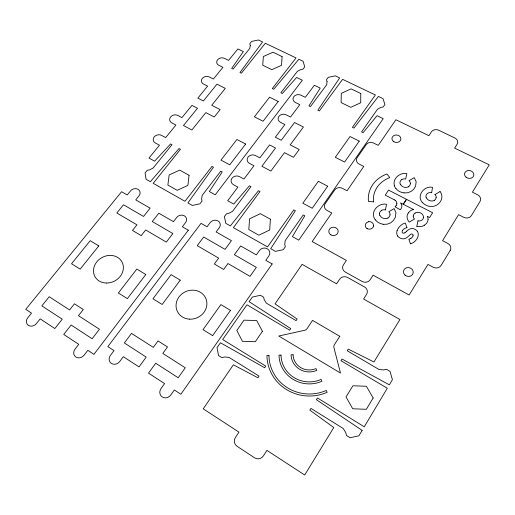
<?xml version="1.0" encoding="UTF-8"?>
<svg xmlns="http://www.w3.org/2000/svg" width="515" height="515" viewBox="0 0 515 515"><rect width="100%" height="100%" fill="white"/><g stroke="black" fill="none" stroke-linecap="round" stroke-linejoin="round"><path stroke-width="0.77" d="M413.049 235.329L413.043 235.052A1.242 1.088 10.5 0 0 412.663 234.364L412.502 234.248A1.809 1.59 10.5 0 0 412.225 234.093L412.032 234.022A1.159 1.024 10.5 0 0 411.376 233.99L410.622 234.376A18.308 16.145 12.5 0 0 409.367 235.432L408.723 236.018A15.341 13.487 8.4 0 1 406.998 237.447A8.42 7.416 9.2 0 1 404.938 238.516A5.794 5.105 9.5 0 1 402.621 238.825A5.42 4.777 9.5 0 1 400.136 238.059A6.656 5.865 9.4 0 1 397.612 236.005M431.654 192.764L432.523 187.409C424.579 185.233 416.069 195.713 422.3 202.427M416.79 226.388L417.993 220.845M385.445 209.933L386.507 204.294C380.076 202.781 371.927 209.167 373.658 216.39A10.454 9.154 6.3 0 0 375.338 219.905M427.405 216.455L429.645 217.491L432.639 212.747L388.555 190.119L385.233 195.121L394.413 199.859M413.661 209.644L400.651 202.916A6.83 5.935 7.1 0 1 401.835 205.755A5.903 5.131 7.1 0 1 401.056 208.723L400.67 209.283A3.457 3.006 7.4 0 1 400.219 209.747L395.089 206.792A5.311 4.616 6.5 0 0 395.7 206.161L396.119 205.582M406.734 231.209L406.914 231.048A15.682 13.808 11.6 0 1 408.62 229.671A6.174 5.427 10.5 0 1 412.554 228.518A5.414 4.757 10.4 0 1 414.942 229.317A6.27 5.511 10.5 0 1 417.382 231.299M404.957 232.703L403.966 233.198A1.345 1.185 9.4 0 1 403.123 233.128L402.473 232.722A1.313 1.159 9.4 0 1 402.106 231.988L402.106 231.802A3.702 3.257 9.7 0 1 402.543 230.398M434.969 194.567L440.022 191.567M373.594 201.867L368.463 201.474A32.11 27.778 7.2 0 1 386.932 173.967L389.797 177.617A28.274 24.456 7.4 0 0 373.542 201.874M404.063 192.925L407.758 192.745L411.047 191.451L413.745 189.192L415.579 186.224L416.159 181.679L414.26 177.63L409.026 180.694A4.835 4.133 7 0 1 410.404 183.733M383.508 224.347L387.267 224.167L390.627 222.834L393.396 220.497L395.295 217.42L395.945 212.708L394.136 208.588L388.793 211.749A4.886 4.281 6.4 0 1 390.067 214.826M406.959 227.694L405.311 223.059A10.429 9.167 10 0 0 401.365 224.991A14.523 12.778 10.4 0 0 397.071 230.778M410.429 243.795L408.859 239.205A7.583 6.669 9.8 0 0 410.938 238.348M394.265 185.284C392.61 178.293 400.219 172.145 406.856 173.607L405.678 179.008A4.938 4.229 6.9 0 0 401.822 179.542M413.094 235.336A4.796 4.223 10.1 0 1 410.899 238.284M397.657 235.979A6.45 5.684 9.5 0 1 396.762 233.456A8.806 7.757 9.7 0 1 397.11 230.791M406.953 227.682A7.616 6.701 10.1 0 0 404.475 228.615A6.225 5.478 10 0 0 402.55 230.398M406.728 231.203A21.257 18.63 7.2 0 1 404.964 232.716M417.337 231.325A6.676 5.865 10.4 0 1 418.231 233.81A9.013 7.931 10.2 0 1 417.987 236.436A11.813 10.403 9.9 0 1 416.912 238.883A14.433 12.701 9.5 0 1 414.118 241.966A9.837 8.665 10.1 0 1 410.436 243.82M367.691 228.808A4.764 4.21 5.2 0 1 366.944 228.409M366.938 228.409A3.895 3.444 5.2 0 1 365.438 226.516A4.384 3.875 5.2 0 1 368.38 221.836M368.341 221.688A4.12 3.644 5.2 0 1 373.414 226.014M373.491 226.027A4.236 3.747 5.2 0 1 370.253 229.059A3.927 3.476 5.2 0 1 367.684 228.815M396.853 203.644A5.021 4.358 6.6 0 1 396.093 205.569M396.795 203.637A4.732 4.114 6.6 0 0 396.466 201.886A4.596 3.991 6.6 0 0 395.559 200.696M394.426 199.852A5.266 4.577 6.6 0 1 395.539 200.702M440.061 191.548A10.21 8.742 9.9 0 1 441.793 198.056C440.924 203.367 435.42 207.204 430.134 206.438A11.021 9.444 9.9 0 1 422.358 202.395M431.48 192.726A5.227 4.474 9.9 0 0 429.471 192.661A4.481 3.837 9.8 0 0 427.746 193.28A4.674 4.004 9.9 0 0 425.95 196.247A4.487 3.843 9.8 0 0 426.246 197.876M434.364 200.419A5.375 4.603 9.9 0 1 426.426 197.824M436.115 197.387A4.674 4.004 10 0 1 434.3 200.341M434.975 194.561A4.706 4.036 10 0 1 436.186 197.387M383.514 224.289A11.33 9.92 6.4 0 1 375.403 219.866M381.409 210.448A5.015 4.39 6.3 0 1 385.317 209.92M379.478 213.603A4.835 4.229 6.3 0 1 381.454 210.513M379.729 215.322A4.661 4.081 6.3 0 1 379.433 213.603M387.969 218.07A5.575 4.88 6.4 0 1 379.909 215.27M389.99 214.819A4.835 4.236 6.4 0 1 387.911 217.987M423.517 217.253A4.661 4.049 10 0 1 421.573 220.304A4.564 3.966 10 0 1 419.757 220.948A5.034 4.378 10 0 1 417.993 220.838M415.154 213.062A5.292 4.603 10 0 1 420.652 212.985A5.292 4.603 10 0 1 423.465 217.253M413.294 216.01A4.654 4.043 9.9 0 1 415.135 213.03M413.21 216.004A4.79 4.165 9.9 0 0 414.504 218.972L409.258 222.107A9.869 8.581 9.8 0 1 407.062 216.371A9.135 7.95 9.8 0 1 408.305 212.953M408.427 213.004A7.545 6.56 9.6 0 1 413.635 209.541M427.437 216.442A8.401 7.307 10.2 0 1 428.029 219.358M428.068 219.358A8.749 7.609 10.2 0 1 424.296 225.209M424.373 225.313A9.141 7.95 10.1 0 1 420.646 226.581A10.673 9.276 10 0 1 416.97 226.413M404.069 192.868A11.163 9.553 6.9 0 1 396.029 188.632M395.964 188.664A10.3 8.819 6.9 0 1 394.245 185.291M401.867 179.6A4.764 4.075 6.9 0 0 399.962 182.587A4.59 3.927 6.8 0 0 400.232 184.235M408.376 186.861A5.491 4.693 6.9 0 1 400.406 184.19M410.32 183.726A4.764 4.075 7 0 1 408.318 186.791M360.777 93.505L360.712 102.749L350.837 107.326L341.104 102.588L341.284 93.363L351.082 88.863L360.777 93.505M282.085 56.586L281.551 65.308L271.83 69.66L262.721 65.218L263.358 56.515L273.002 52.227L282.085 56.586M270.381 219.21L269.712 229.993L258.878 235.207L248.803 229.548L249.608 218.798L260.345 213.674L270.381 219.21M327.044 81.595L326.722 84.692L310.448 106.579L308.974 105.852L320.214 88.091L314.375 85.258L305.305 97.341L300.934 95.191A5.169 4.242 -4.3 0 0 293.82 96.691A5.169 4.242 -4.3 0 0 295.423 102.498L299.801 104.674L290.512 117.04L286.121 114.832A5.227 4.345 -5.6 0 0 278.918 116.358A5.227 4.345 -5.6 0 0 280.475 122.313L284.879 124.553L275.37 137.215L281.287 140.267L294.529 122.512L303.412 126.999L290.215 144.87L299.215 149.511L293.486 157.333L284.473 152.646L270.864 171.057L261.877 166.287L275.525 147.992L269.596 144.908L259.856 157.88L255.414 155.53A5.35 4.558 -8.8 0 0 248.03 157.107A5.35 4.558 -8.8 0 0 249.492 163.384L253.947 165.753L243.968 179.046L239.501 176.632A5.42 4.667 -10.8 0 0 232.02 178.235A5.42 4.667 -10.8 0 0 233.437 184.673L237.904 187.119L227.682 200.734L233.701 204.069L249.447 185.793L250.947 186.604L232.593 211.285L229.014 213.229L226.465 213.776L224.379 216.564L225.789 223.336L230.353 225.918L258.491 190.698L260.004 191.516L233.404 227.636L267.536 246.91L293.827 209.869L295.391 210.712L270.69 248.687L275.441 251.372L283.282 249.666L285.323 246.749L284.75 244.406L285.201 240.621L303.226 214.967L304.796 215.817L292.417 236.61L298.764 240.132L383.212 118.656L377.077 115.675L363.12 132.658L361.582 131.892L377.521 109.206L380.791 107.455L383.192 106.946L384.924 104.468L382.948 98.584L378.403 96.414L353.921 128.1L352.395 127.347L375.377 94.972L342.604 79.342L319.313 110.97L317.832 110.236L339.668 77.939L335.278 75.847L328.248 77.321L326.471 79.703L327.044 81.595M189.057 175.274L187.891 185.394L177.25 190.331L167.871 185.059L169.158 174.958L179.709 170.105L189.057 175.274M250.264 45.442L249.801 48.371L233.063 69.094L231.686 68.411L243.376 51.603L237.904 48.944L228.583 60.384L224.495 58.369A5.002 3.978 -9.7 0 0 217.581 59.811A5.002 3.978 -9.7 0 0 218.83 65.289L222.931 67.33L213.397 79.027L209.283 76.96A5.06 4.062 -11.1 0 0 202.286 78.422A5.06 4.062 -11.1 0 0 203.489 84.035L207.609 86.134L197.857 98.108L203.386 100.959L216.982 84.177L225.293 88.38L211.736 105.266L220.143 109.605L214.259 116.995L205.839 112.611L191.876 129.999L183.482 125.531L197.477 108.253L191.934 105.369L181.95 117.626L177.804 115.431A5.189 4.249 -14.3 0 0 170.632 116.944A5.189 4.249 -14.3 0 0 171.733 122.847L175.892 125.061L165.669 137.608L161.504 135.355A5.259 4.339 -16.2 0 0 154.243 136.887A5.259 4.339 -16.2 0 0 155.292 142.945L159.463 145.224L149.002 158.066L154.616 161.182L170.6 143.936L172.004 144.696L153.206 167.967L149.678 169.802L147.206 170.33L145.076 172.956L146.106 179.317L150.354 181.718L179.04 148.52L180.456 149.286L153.2 183.327L184.988 201.281L212 166.409L213.455 167.201L187.917 202.942L192.34 205.44L199.929 203.811L202.035 201.069L201.603 198.874L202.221 195.32L220.755 171.167L222.222 171.959L209.328 191.529L215.238 194.805L302.344 80.237L296.608 77.45L282.342 93.498L280.9 92.79L297.367 71.34L300.599 69.673L302.923 69.19L304.719 66.847L303.123 61.304L298.861 59.27L273.742 89.243L272.319 88.535L296.035 57.918L265.334 43.266L241.368 73.201L239.977 72.518L262.586 41.953L258.472 39.983L251.635 41.4L249.814 43.659L250.264 45.442M362.129 430.385L358.904 435.78L350.155 437.763L346.492 435.478L345.758 432.542L343.202 428.48L310.944 408.401L309.843 410.146L333.778 427.534L304.693 475.017L266.925 450.374L263.435 455.846A6.495 6.322 -67.1 0 1 254.616 457.841L237.093 446.293A6.444 6.232 -57.4 0 1 235.426 437.48L238.954 432.124L203.245 408.833L233.359 364.82L257.938 377.785L259.058 376.105L229.008 357.397L224.585 356.985L221.804 357.603L218.527 355.556L217.034 347.612L220.433 342.758L264.639 367.742L265.746 366.081L222.68 339.533L246.968 304.783L289.688 330.192L290.75 328.589L249.131 301.687L252.363 297.058L260.416 295.295L263.654 297.2L264.208 299.691L266.39 303.155L296.061 320.633L297.116 319.049L275.042 303.889L302.093 264.356L336.604 283.81L339.617 279.239A5.845 5.369 4.7 0 1 347.606 277.488L364.427 286.887A5.903 5.427 8.3 0 1 366.564 294.361L363.59 299.022L399.943 319.512L373.942 361.961L348.275 349.138L347.239 350.779L379.027 369.513L383.636 369.937L386.45 369.306L390.042 371.418L392.411 379.697L389.353 384.821L342.031 359.045L340.988 360.706L387.299 388.252L364.266 426.806L317.504 397.979L316.416 399.711L362.129 430.385M373.169 397.966L366.345 409.303L352.698 408.775L346.041 396.949L352.923 385.774L366.403 386.263L373.169 397.966M450.187 250.502L441.091 265.457A5.923 5.24 15.1 0 1 433.128 267.208L427.946 264.433L409.116 295.018L373.111 275.152L370.182 279.709A5.858 5.337 7.7 0 1 362.174 281.467L345.423 272.145A5.8 5.279 4.5 0 1 343.415 264.877L346.376 260.403L312.167 241.535L331.795 212.978L327.025 210.423A5.562 4.893 -0.3 0 1 325.171 203.702L334.75 189.919A5.523 4.809 0.5 0 1 342.314 188.29L347.059 190.769L363.777 166.435L359.071 164.04A5.44 4.622 2 0 1 357.133 157.693L366.216 144.606A5.401 4.551 2.5 0 1 373.581 143.041L378.261 145.365L395.874 119.738L428.879 135.683L431.435 131.814A5.44 4.487 7.3 0 1 438.761 130.256L454.809 137.949A5.491 4.532 8.8 0 1 457.153 144.187L454.629 148.12L489.25 164.845L472.422 192.179L477.495 194.702A5.742 4.854 13.5 0 1 480.025 201.436L471.418 215.592A5.781 4.938 13.8 0 1 463.68 217.272L458.575 214.678L442.565 240.679L447.715 243.363A5.877 5.15 14.7 0 1 450.187 250.502M339.771 336.308L334.402 344.715A4.043 3.85 9.6 0 0 333.939 347.625L340.473 373.04L278.77 336.018L304.623 330.302A3.972 3.76 -2.3 0 0 307.101 328.622L312.528 320.375L339.771 336.308M406.477 199.318L403.297 204.217L406.477 199.318M262.431 331.274L255.311 341.728L242.43 341.31L236.823 330.476L243.981 320.163L256.708 320.549L262.431 331.274M272.165 263.931L180.868 394.233L174.328 389.964L170.735 395.056A6.264 5.8 -41.4 0 1 162.238 396.956A6.264 5.8 -41.4 0 1 160.976 388.658L164.581 383.604L148.526 373.13L155.704 363.23L178.203 377.759L185.271 367.781L162.811 353.425L167.51 346.943L158.034 340.93L153.328 347.361L131.505 333.411L124.34 342.977L146.202 357.095L139.005 366.925L123.317 356.689L119.68 361.582A6.154 5.511 -37.9 0 1 111.362 363.423A6.154 5.511 -37.9 0 1 110.365 355.472L114.015 350.618L107.854 346.601L201.05 223.343L207.062 226.774L210.236 222.544A5.568 4.912 -14.9 0 1 217.929 220.896A5.568 4.912 -14.9 0 1 219.306 227.694L216.139 231.956L231.428 240.679L225.074 249.357L203.683 237.035L197.226 245.655L218.663 258.118L214.349 264.008L223.677 269.461L227.971 263.532L250 276.349L256.348 267.375L234.37 254.713L240.698 245.977L256.328 254.893L259.457 250.502A5.678 5.137 -9.5 0 1 267.298 248.809A5.678 5.137 -9.5 0 1 268.92 255.884L265.804 260.3L272.165 263.931M327.688 186.211L312.257 208.26L302.852 203.206L318.341 181.306L327.688 186.211M359.251 141.129L344.599 162.051L335.317 157.307L350.02 136.52L359.251 141.129M230.482 310.365L212.656 335.638L203.013 329.684L220.896 304.597L230.482 310.365M180.263 280.16L162.173 304.474L152.955 298.784L171.096 274.643L180.263 280.16M188.316 230.218L93.93 354.365L87.827 350.335L84.119 355.176A6.154 5.401 -38.3 0 1 75.84 357.004A6.154 5.401 -38.3 0 1 75.016 349.138L78.731 344.329L63.744 334.435L71.134 325.01L92.146 338.735L99.434 329.24L78.454 315.676L83.295 309.502L74.437 303.811L69.589 309.94L49.189 296.743L41.831 305.852L62.257 319.203L54.854 328.564L40.202 318.888L36.462 323.549A6.051 5.137 -36.4 0 1 28.351 325.326A6.051 5.137 -36.4 0 1 27.759 317.774L31.505 313.152L25.75 309.348L121.592 191.709L127.237 194.966L130.514 190.923A5.459 4.616 -20.6 0 1 138.026 189.333A5.459 4.616 -20.6 0 1 139.024 195.816L135.76 199.884L150.11 208.169L143.55 216.455L123.478 204.764L116.828 212.998L136.932 224.823L132.484 230.443L141.226 235.619L145.661 229.96L166.306 242.102L172.873 233.54L152.266 221.534L158.813 213.191L173.465 221.643L176.703 217.452A5.556 4.835 -18.2 0 1 184.357 215.817A5.556 4.835 -18.2 0 1 185.58 222.551L182.355 226.774L188.316 230.218M145.809 274.54L127.385 298.623L118.373 292.99L136.836 269.081L145.809 274.54M245.642 144.052L229.742 164.832L220.98 160.114L236.926 139.468L245.642 144.052M278.197 101.5L263.081 121.257L254.41 116.821L269.57 97.193L278.197 101.5M98.783 245.932L80.16 269.126L71.534 263.738L90.189 240.698L98.783 245.932M268.959 355.44L266.95 355.498A42.417 40.788 0.8 0 0 327.128 392.295L326.253 390.447A40.395 38.844 0.8 0 1 268.959 355.44M281.016 355.099L279.001 355.15A30.295 29.13 0.7 0 0 321.927 381.261L321.064 379.433A28.274 27.186 0.7 0 1 281.016 355.099M293.087 354.751L291.072 354.809A18.173 17.471 0.7 0 0 316.796 370.362L315.946 368.566A16.152 15.534 0.7 0 1 293.087 354.751M466.159 177.276A4.699 3.927 11.6 0 0 473.787 175.448A4.699 3.927 11.6 0 0 467.633 170.632A4.699 3.927 11.6 0 0 466.159 177.276M393.872 141.773A4.5 3.76 4.4 0 0 400.902 139.14A4.5 3.76 4.4 0 0 394.484 135.297A4.5 3.76 4.4 0 0 393.872 141.773M330.958 234.93A4.712 4.204 0.8 0 0 338.188 231.576A4.712 4.204 0.8 0 0 331.293 227.656A4.712 4.204 0.8 0 0 330.958 234.93M405.048 275.145A4.918 4.416 13.1 0 0 413.133 273.162A4.918 4.416 13.1 0 0 406.863 267.71A4.918 4.416 13.1 0 0 405.048 275.145M189.346 319.146A15.65 14.278 -24.2 0 0 205.768 298.294A15.65 14.278 -24.2 0 0 179.304 296.543A15.65 14.278 -24.2 0 0 189.346 319.146M106.74 283.038A15.386 13.338 -28.1 0 0 122.152 262.257A15.386 13.338 -28.1 0 0 96.414 262.36A15.386 13.338 -28.1 0 0 106.74 283.038"/></g></svg>
